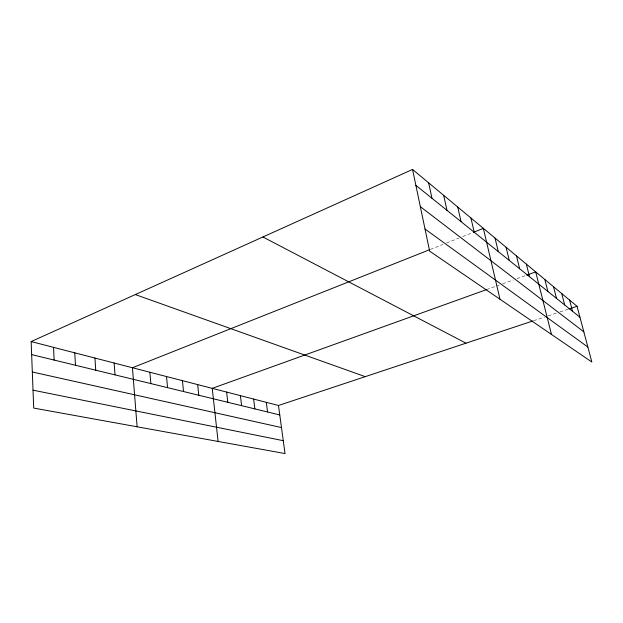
<?xml version="1.0" encoding="UTF-8"?>
<svg xmlns="http://www.w3.org/2000/svg" width="623" height="623" viewBox="0 0 623 623"><rect width="100%" height="100%" fill="white"/><g stroke="black" fill="none" stroke-linecap="round" stroke-linejoin="round"><path stroke-width="0.47" stroke-dasharray="3.12 2.34" d="M430.368 249.41L442.93 244.418M446.512 242.993L459.089 238.002M462.679 236.576L471.673 233.002M486.532 289.602L495.503 286.378M496.399 286.05L499.085 285.085M502.668 283.792L513.407 279.929M516.981 278.645L525.898 275.436M533.615 320.713L544.541 317.084M548.185 315.869L556.355 313.159M559.952 311.959L568.044 309.273"/><path stroke-width="0.93" d="M31.15 341.568L278.481 405.48L285.023 453.56L33.704 408.073L31.15 341.568L412.551 169.44L577.038 306.282L591.85 362.033L429.652 251.162L412.551 169.44M429.473 249.768L132.442 367.741L137.107 426.786M473.472 232.286L483.37 228.361L499.981 299.242M486.532 289.602L212.233 388.363L218.097 441.45M526.785 275.109L535.702 271.901L551.472 334.434M278.481 405.48L532.704 321.016M568.939 308.977L577.038 306.282M33.011 390.169L283.27 440.687M32.318 371.986L281.487 427.565M31.648 354.596L279.774 414.949M135.316 294.562L365.234 376.658M262.906 236.974L465.981 343.18M425.018 229.023L587.871 347.066M420.338 206.649L583.829 331.841M415.876 185.335L579.943 317.239M569.57 300.076L572.521 311.266M561.736 293.558L564.718 304.997M553.504 286.705L556.518 298.401M544.837 279.501L547.89 291.463M526.357 264.129L529.48 276.667M516.498 255.921L519.652 268.77M506.078 247.253L509.271 260.414M495.059 238.079L498.275 251.575M470.957 218.034L474.228 232.247M457.757 207.046L461.043 221.648M443.677 195.342L446.987 210.348M428.647 182.835L431.965 198.27M266.301 402.326L267.563 411.982M253.616 399.055L254.862 408.89M240.4 395.636L241.615 405.666M226.616 392.077L227.808 402.31M197.662 384.593L198.776 395.247M182.438 380.661L183.512 391.532M166.528 376.549L167.556 387.654M149.878 372.25L150.852 383.589M114.149 363.014L115.006 374.867M94.953 358.054L95.732 370.179M74.776 352.844L75.469 365.249M53.531 347.354L54.139 360.063"/></g></svg>
